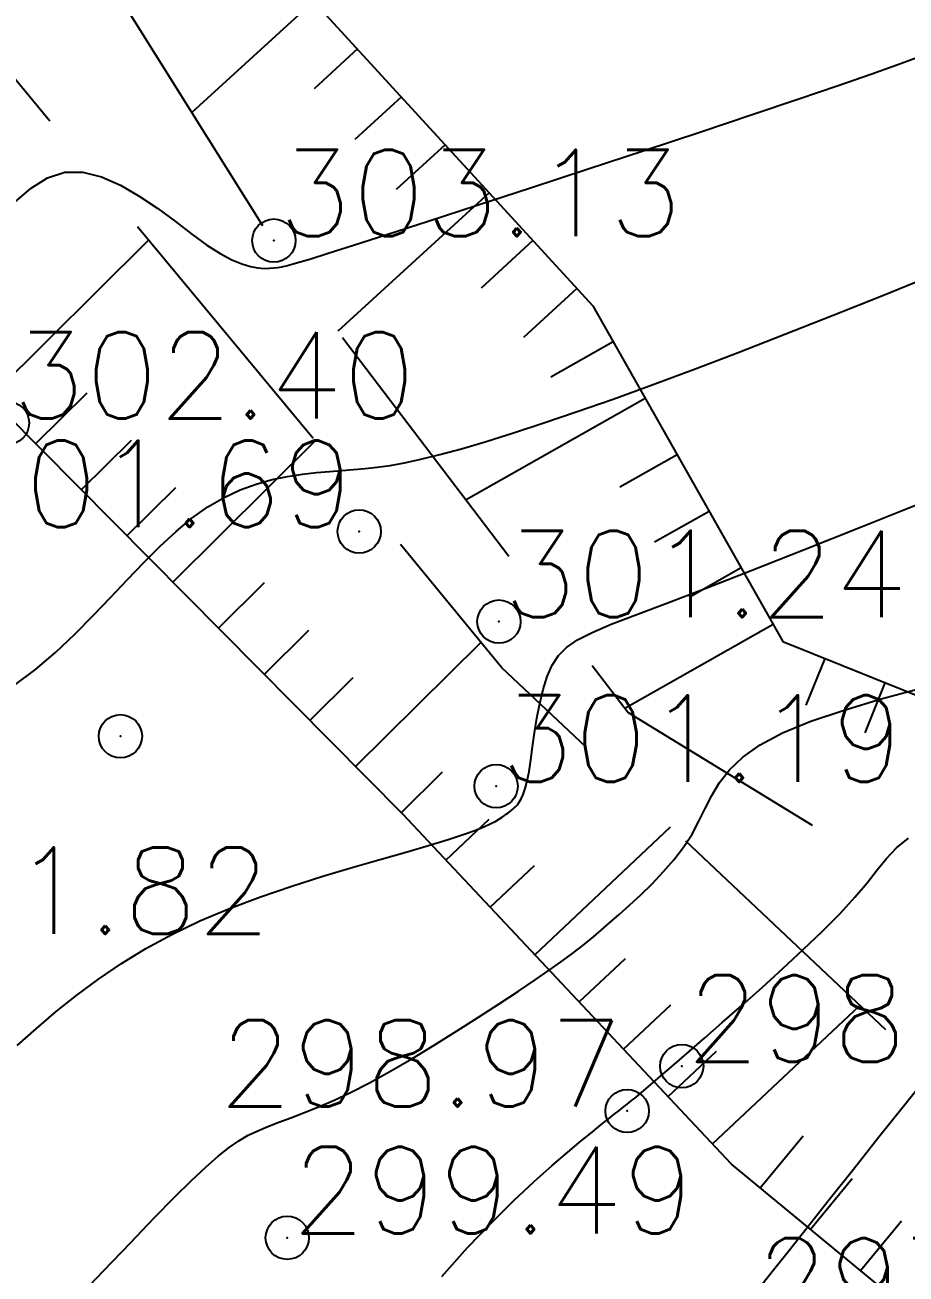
# Model space of a CAD drawing. Header units: millimetres. Extents: x 524954 to 526204, y 9523489 to 9524010.
# Drawn here: x 526015.76 to 526025.94, y 9523798.77 to 9523813.19 of the extents above; entities that cross this region are included whole.
import ezdxf
from ezdxf.enums import TextEntityAlignment as Align

# ---------------------------------------------------------------- set-up
doc = ezdxf.new("R2010")
doc.units = ezdxf.units.MM
doc.header["$PDMODE"] = 32
doc.header["$PDSIZE"] = 0.5
doc.linetypes.add('CACHE2', pattern=[4.7625, 3.175, -1.5875])
for name, color, linetype in [('Bas_Talus', 40, 'CACHE2'), ('CN_01_00', 3, 'Continuous'), ('CN_02_00', 4, 'Continuous'), ('CN_10_00', 1, 'Continuous'), ('Haut_Talus', 30, 'Continuous'), ('Talus', 2, 'Continuous'), ('TopoAlt', 3, 'Continuous'), ('TOPOJIS', 7, 'Continuous')]:
    doc.layers.add(name, color=color, linetype=linetype)
doc.styles.add('Simplex 1.0', font='Simplex.shx', dxfattribs={"width": 0.99, "height": 1})

# ---------------------------------------------------------------- blocks, each defined once
blk = doc.blocks.new('TCPOINT M')
at = {"color": 0}
blk.add_point((0, 0), dxfattribs=at)
at = {"layer": 'TopoAlt', "style": 'Simplex 1.0', "width": 0.99}
blk.add_attdef('ALT', (0.15, 0.15), '', height=1, dxfattribs=at)

msp = doc.modelspace()

# ---------------------------------------------------------------- linework, layer by layer
at = {"layer": 'Bas_Talus', "flags": 128}
for points in [[(526014.289, 9523817.598), (526018.793, 9523810.412), (526022.725, 9523805.249), (526025.26, 9523803.699), (526028.935, 9523802.665), (526035.981, 9523799.762), (526038.258, 9523799.296), (526042.918, 9523796.703), (526044.316, 9523795.722), (526047.683, 9523792.872), (526048.148, 9523791.838), (526051.101, 9523788.108), (526052.241, 9523783.292), (526052.81, 9523780.709), (526053.796, 9523775.573), (526054.871, 9523772.115), (526056.113, 9523765.907), (526057.933, 9523760.868), (526060.417, 9523751.763)], [(526058.834, 9523750.859), (526054.874, 9523761.678), (526052.719, 9523767.792), (526050.448, 9523772.385), (526051.028, 9523778.338), (526050.271, 9523783.977), (526048.171, 9523789.181), (526042.349, 9523792.03), (526038.681, 9523792.437), (526032.568, 9523795.169), (526027.379, 9523800.009), (526021.266, 9523805.765), (526019.627, 9523807.764), (526012.873, 9523815.903)]]:
    msp.add_lwpolyline(points, dxfattribs=at)
at = {"layer": 'CN_01_00', "flags": 128}
for points, elevation in [([(526015.644, 9523811.147), (526015.829, 9523811.306), (526016.019, 9523811.424), (526016.218, 9523811.488), (526016.426, 9523811.489), (526016.642, 9523811.436), (526016.861, 9523811.34), (526017.079, 9523811.213), (526017.292, 9523811.069), (526017.496, 9523810.919), (526017.687, 9523810.774), (526017.861, 9523810.648), (526018.014, 9523810.55), (526018.149, 9523810.478), (526018.265, 9523810.429), (526018.365, 9523810.399), (526018.45, 9523810.383), (526018.521, 9523810.378), (526018.582, 9523810.379), (526018.632, 9523810.384), (526018.675, 9523810.388), (526018.724, 9523810.396), (526018.793, 9523810.412), (526018.897, 9523810.441), (526019.049, 9523810.486), (526019.263, 9523810.553), (526019.554, 9523810.645), (526019.937, 9523810.768), (526020.418, 9523810.924), (526020.981, 9523811.107), (526021.6, 9523811.309), (526022.252, 9523811.523), (526022.912, 9523811.74), (526023.556, 9523811.953), (526024.159, 9523812.154), (526024.697, 9523812.335), (526025.153, 9523812.49), (526025.541, 9523812.625), (526025.882, 9523812.748), (526026.196, 9523812.864)], 303), ([(526015.67, 9523801.403), (526015.891, 9523801.601), (526016.119, 9523801.796), (526016.358, 9523801.987), (526016.609, 9523802.172), (526016.874, 9523802.352), (526017.156, 9523802.524), (526017.457, 9523802.688), (526017.779, 9523802.842), (526018.122, 9523802.987), (526018.479, 9523803.121), (526018.841, 9523803.245), (526019.201, 9523803.358), (526019.548, 9523803.462), (526019.875, 9523803.557), (526020.172, 9523803.641), (526020.431, 9523803.716), (526020.646, 9523803.782), (526020.819, 9523803.839), (526020.956, 9523803.888), (526021.061, 9523803.93), (526021.14, 9523803.966), (526021.198, 9523803.996), (526021.241, 9523804.021), (526021.272, 9523804.042), (526021.298, 9523804.06), (526021.319, 9523804.075), (526021.337, 9523804.088), (526021.353, 9523804.099), (526021.367, 9523804.11), (526021.38, 9523804.122), (526021.394, 9523804.134), (526021.41, 9523804.147), (526021.427, 9523804.163), (526021.447, 9523804.184), (526021.468, 9523804.213), (526021.491, 9523804.252), (526021.513, 9523804.304), (526021.536, 9523804.373), (526021.559, 9523804.46), (526021.581, 9523804.57), (526021.602, 9523804.702), (526021.623, 9523804.852), (526021.646, 9523805.015), (526021.673, 9523805.184), (526021.705, 9523805.353), (526021.744, 9523805.516), (526021.792, 9523805.666), (526021.85, 9523805.798), (526021.921, 9523805.908), (526022.015, 9523806.002), (526022.141, 9523806.088), (526022.309, 9523806.174), (526022.531, 9523806.268), (526022.816, 9523806.378), (526023.174, 9523806.514), (526023.616, 9523806.682), (526024.147, 9523806.888), (526024.752, 9523807.127), (526025.412, 9523807.391), (526026.105, 9523807.669)], 301), ([(526020.573, 9523798.737), (526020.872, 9523799.07), (526021.15, 9523799.362), (526021.406, 9523799.616), (526021.639, 9523799.834), (526021.847, 9523800.019), (526022.028, 9523800.174), (526022.183, 9523800.302), (526022.309, 9523800.405), (526022.412, 9523800.488), (526022.494, 9523800.554), (526022.561, 9523800.607), (526022.617, 9523800.65), (526022.666, 9523800.689), (526022.713, 9523800.725), (526022.762, 9523800.764), (526022.817, 9523800.809), (526022.881, 9523800.862), (526022.956, 9523800.926), (526023.047, 9523801.003), (526023.155, 9523801.096), (526023.283, 9523801.207), (526023.434, 9523801.338), (526023.611, 9523801.492), (526023.814, 9523801.669), (526024.038, 9523801.866), (526024.274, 9523802.075), (526024.514, 9523802.293), (526024.749, 9523802.511), (526024.972, 9523802.725), (526025.174, 9523802.929), (526025.346, 9523803.117), (526025.486, 9523803.284), (526025.602, 9523803.432), (526025.711, 9523803.565), (526025.827, 9523803.686), (526025.963, 9523803.798)], 299)]:
    msp.add_lwpolyline(points, dxfattribs=dict(at, elevation=elevation))
at = {"layer": 'CN_02_00', "flags": 128}
for points, elevation in [([(526015.639, 9523805.564), (526015.882, 9523805.746), (526016.114, 9523805.946), (526016.334, 9523806.156), (526016.545, 9523806.369), (526016.747, 9523806.579), (526016.943, 9523806.785), (526017.133, 9523806.983), (526017.32, 9523807.169), (526017.504, 9523807.34), (526017.687, 9523807.493), (526017.872, 9523807.625), (526018.058, 9523807.733), (526018.245, 9523807.82), (526018.431, 9523807.888), (526018.614, 9523807.939), (526018.792, 9523807.976), (526018.963, 9523808.003), (526019.126, 9523808.021), (526019.278, 9523808.034), (526019.419, 9523808.045), (526019.554, 9523808.055), (526019.688, 9523808.066), (526019.827, 9523808.082), (526019.977, 9523808.104), (526020.144, 9523808.134), (526020.333, 9523808.175), (526020.55, 9523808.228), (526020.801, 9523808.296), (526021.085, 9523808.38), (526021.402, 9523808.479), (526021.753, 9523808.593), (526022.136, 9523808.724), (526022.553, 9523808.87), (526023.002, 9523809.033), (526023.483, 9523809.212), (526023.996, 9523809.408), (526024.535, 9523809.618), (526025.096, 9523809.84), (526025.674, 9523810.07), (526026.263, 9523810.306)], 302), ([(526024.275, 9523798.647), (526024.406, 9523798.812), (526024.579, 9523799.03), (526024.795, 9523799.304), (526025.048, 9523799.624), (526025.328, 9523799.977), (526025.622, 9523800.348), (526025.922, 9523800.723), (526026.215, 9523801.088)], 298)]:
    msp.add_lwpolyline(points, dxfattribs=dict(at, elevation=elevation))
at = {"layer": 'CN_10_00', "elevation": 300, "flags": 128}
msp.add_lwpolyline([(526016.343, 9523798.462), (526016.669, 9523798.806), (526016.976, 9523799.127), (526017.251, 9523799.413), (526017.485, 9523799.652), (526017.683, 9523799.847), (526017.85, 9523800.004), (526017.992, 9523800.128), (526018.117, 9523800.227), (526018.23, 9523800.304), (526018.338, 9523800.367), (526018.448, 9523800.42), (526018.565, 9523800.469), (526018.69, 9523800.518), (526018.828, 9523800.569), (526018.977, 9523800.626), (526019.142, 9523800.692), (526019.322, 9523800.77), (526019.52, 9523800.863), (526019.738, 9523800.974), (526019.975, 9523801.104), (526020.227, 9523801.25), (526020.486, 9523801.407), (526020.745, 9523801.569), (526020.998, 9523801.73), (526021.238, 9523801.887), (526021.458, 9523802.033), (526021.651, 9523802.163), (526021.812, 9523802.273), (526021.946, 9523802.367), (526022.057, 9523802.448), (526022.154, 9523802.521), (526022.241, 9523802.591), (526022.326, 9523802.66), (526022.413, 9523802.735), (526022.51, 9523802.819), (526022.621, 9523802.916), (526022.743, 9523803.025), (526022.871, 9523803.144), (526023.002, 9523803.272), (526023.131, 9523803.408), (526023.254, 9523803.549), (526023.366, 9523803.695), (526023.464, 9523803.843), (526023.544, 9523803.993), (526023.617, 9523804.143), (526023.692, 9523804.293), (526023.783, 9523804.442), (526023.898, 9523804.589), (526024.051, 9523804.734), (526024.251, 9523804.876), (526024.511, 9523805.014), (526024.837, 9523805.148), (526025.221, 9523805.278), (526025.65, 9523805.406), (526026.11, 9523805.531)], dxfattribs=at)
at = {"layer": 'Haut_Talus', "flags": 128}
for points in [[(526013.158, 9523827.175), (526016.477, 9523820.983), (526018.98, 9523813.589), (526022.318, 9523809.944), (526024.513, 9523806.068), (526032.544, 9523802.84), (526038.814, 9523801.855), (526041.913, 9523800.617), (526047.239, 9523796.072), (526052.251, 9523790.862), (526054.15, 9523787.729), (526056.467, 9523780.209), (526057.875, 9523770.625), (526060.602, 9523766.817), (526060.767, 9523761.87), (526061.346, 9523757.241), (526062.667, 9523753.861)], [(526056.64, 9523747.182), (526054.163, 9523755.757), (526050.695, 9523763.26), (526049.126, 9523767.052), (526047.554, 9523770.789), (526047.554, 9523773.839), (526048.379, 9523778.374), (526048.214, 9523781.342), (526046.56, 9523787.218), (526043.663, 9523788.556), (526036.232, 9523790.287), (526033.094, 9523792.019), (526029.543, 9523795.399), (526023.921, 9523800.035), (526020.123, 9523804.075), (526013.855, 9523810.396), (526008.091, 9523814)]]:
    msp.add_lwpolyline(points, dxfattribs=at)
at = {"layer": 'Talus'}
for p, q in [((526019.094, 9523813.465), (526017.687, 9523812.177)), ((526019.6, 9523812.912), (526019.098, 9523812.452)), ((526020.107, 9523812.359), (526019.57, 9523811.867)), ((526020.613, 9523811.806), (526020.048, 9523811.288)), ((526021.12, 9523811.252), (526019.372, 9523809.652)), ((526015.353, 9523808.885), (526017.187, 9523810.704)), ((526021.626, 9523810.699), (526021.027, 9523810.151)), ((526022.133, 9523810.146), (526021.517, 9523809.582)), ((526022.552, 9523809.53), (526021.833, 9523809.123)), ((526015.881, 9523808.353), (526016.476, 9523808.943)), ((526022.922, 9523808.877), (526020.854, 9523807.706)), ((526016.409, 9523807.82), (526016.989, 9523808.395)), ((526017.465, 9523806.755), (526019.11, 9523808.387)), ((526023.291, 9523808.225), (526022.632, 9523807.851)), ((526016.937, 9523807.288), (526017.501, 9523807.847)), ((526023.661, 9523807.572), (526023.031, 9523807.215)), ((526024.031, 9523806.919), (526023.43, 9523806.579)), ((526017.993, 9523806.222), (526018.526, 9523806.751)), ((526018.521, 9523805.69), (526019.037, 9523806.201)), ((526024.4, 9523806.267), (526022.688, 9523805.297)), ((526019.577, 9523804.625), (526021.024, 9523806.059)), ((526024.997, 9523805.873), (526024.78, 9523805.335)), ((526019.049, 9523805.157), (526019.548, 9523805.652)), ((526025.692, 9523805.594), (526025.46, 9523805.016)), ((526020.105, 9523804.092), (526020.582, 9523804.565)), ((526020.62, 9523803.546), (526021.12, 9523804.017)), ((526021.647, 9523802.453), (526023.216, 9523803.929)), ((526021.133, 9523803), (526021.645, 9523803.481)), ((526022.161, 9523801.907), (526022.695, 9523802.409)), ((526022.674, 9523801.361), (526023.22, 9523801.873)), ((526023.702, 9523800.268), (526025.404, 9523801.868)), ((526023.188, 9523800.814), (526023.745, 9523801.337)), ((526024.253, 9523799.761), (526024.747, 9523800.36)), ((526024.832, 9523799.284), (526025.315, 9523799.87)), ((526025.41, 9523798.807), (526025.883, 9523799.38))]:
    msp.add_line(p, q, dxfattribs=at)

# ---------------------------------------------------------------- block references
at = {"layer": 'TOPOJIS'}
ref = msp.add_blockref('TCPOINT M', (526018.634, 9523810.699, 303.13), dxfattribs=at)
ref.add_attrib('ALT', '303.13', (526018.684, 9523810.749, 303.13), dxfattribs={"layer": 'TopoAlt', "height": 1, "style": 'Simplex 1.0', "width": 0.99})
ref = msp.add_blockref('TCPOINT M', (526015.556, 9523808.593, 302.4), dxfattribs=at)
ref.add_attrib('ALT', '302.40', (526015.606, 9523808.643, 302.4), dxfattribs={"layer": 'TopoAlt', "height": 1, "style": 'Simplex 1.0', "width": 0.99})
ref = msp.add_blockref('TCPOINT M', (526019.62, 9523807.34, 301.69), dxfattribs=at)
ref.add_attrib('ALT', '301.69', dxfattribs={"layer": 'TopoAlt', "height": 1, "style": 'Simplex 1.0', "width": 0.99}).set_placement((526019.57, 9523807.39, 301.69), align=Align.RIGHT)
ref = msp.add_blockref('TCPOINT M', (526021.234, 9523806.299, 301.24), dxfattribs=at)
ref.add_attrib('ALT', '301.24', (526021.284, 9523806.349, 301.24), dxfattribs={"layer": 'TopoAlt', "height": 1, "style": 'Simplex 1.0', "width": 0.99})
ref = msp.add_blockref('TCPOINT M', (526021.201, 9523804.399, 301.19), dxfattribs=at)
ref.add_attrib('ALT', '301.19', (526021.251, 9523804.449, 301.19), dxfattribs={"layer": 'TopoAlt', "height": 1, "style": 'Simplex 1.0', "width": 0.99})
msp.add_blockref('TCPOINT M', (526016.861, 9523804.975, 301.81), dxfattribs=at)
ref = msp.add_blockref('TCPOINT M', (526013.878, 9523802.642, 301.82), dxfattribs=at)
ref.add_attrib('ALT', '301.82', (526013.928, 9523802.692, 301.82), dxfattribs={"layer": 'TopoAlt', "height": 1, "style": 'Simplex 1.0', "width": 0.99})
ref = msp.add_blockref('TCPOINT M', (526023.345, 9523801.166, 298.96), dxfattribs=at)
ref.add_attrib('ALT', '298.96', (526023.395, 9523801.216, 298.96), dxfattribs={"layer": 'TopoAlt', "height": 1, "style": 'Simplex 1.0', "width": 0.99})
ref = msp.add_blockref('TCPOINT M', (526022.715, 9523800.648, 298.97), dxfattribs=at)
ref.add_attrib('ALT', '298.97', dxfattribs={"layer": 'TopoAlt', "height": 1, "style": 'Simplex 1.0', "width": 0.99}).set_placement((526022.665, 9523800.698, 298.97), align=Align.RIGHT)
ref = msp.add_blockref('TCPOINT M', (526018.789, 9523799.184, 299.49), dxfattribs=at)
ref.add_attrib('ALT', '299.49', (526018.839, 9523799.234, 299.49), dxfattribs={"layer": 'TopoAlt', "height": 1, "style": 'Simplex 1.0', "width": 0.99})
ref = msp.add_blockref('TCPOINT M', (526024.145, 9523798.128, 297.91), dxfattribs=at)
ref.add_attrib('ALT', '297.91', (526024.195, 9523798.178, 297.91), dxfattribs={"layer": 'TopoAlt', "height": 1, "style": 'Simplex 1.0', "width": 0.99})

doc.saveas('drawing.dxf')
